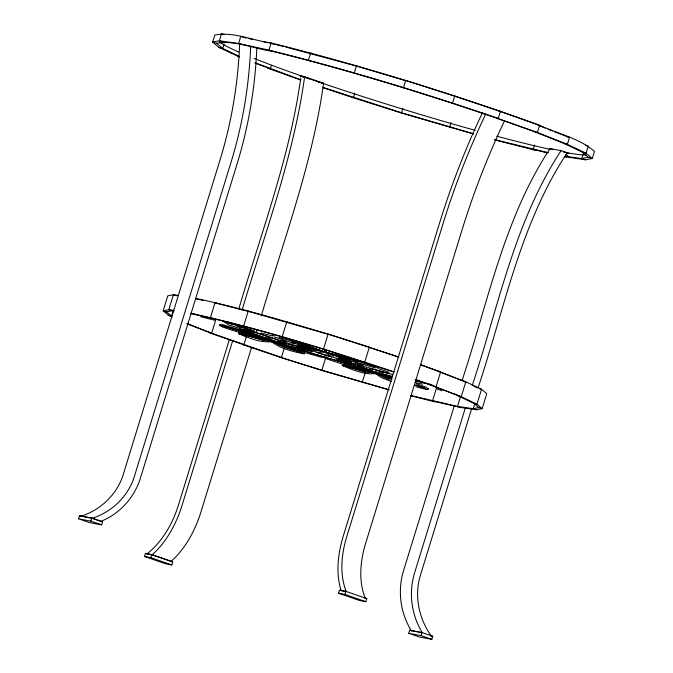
<?xml version="1.0" encoding="UTF-8"?>
<svg xmlns="http://www.w3.org/2000/svg" width="673" height="673" viewBox="0 0 673 673"><rect width="100%" height="100%" fill="white"/><g stroke="black" fill="none" stroke-linecap="round" stroke-linejoin="round"><path stroke-width="1.01" d="M194.48 314.089L194.447 314.712L195.069 314.207M311.061 350.835L298.265 346.881L298.257 345.964M298.585 345.4L298.879 346.376L298.265 346.881M239.933 329.4L246.444 330.679L246.873 329.484L251.441 330.578M246.806 329.501L246.444 330.679M454.553 393.924L454.511 394.58L455.125 394.168M239.63 44.241C238.057 83.435 231.588 122.385 220.054 159.888L123.302 474.364C117.22 494.243 100.79 509.924 81.113 516.199L92.176 518.294L100.916 521.323C119.567 513.995 134.179 497.759 140.236 478.722L237.073 163.96C248.699 126.129 255.252 86.842 256.842 47.303M250.684 46.328C249.119 85.521 242.65 124.471 231.117 161.974L134.364 476.459C128.274 496.329 111.853 512.01 92.176 518.294M388.817 389.869L321.795 370.419L326.413 355.251L342.195 359.954M393.554 371.942L323.486 349.245L328.104 334.086L398.887 357.01M331.436 356.976L306.711 349.035M473.556 134.036L401.445 113.014L402.841 108.303M582.229 152.115L588.311 157.28L592.282 158.5L586.082 153.225L582.229 152.115L563.907 143.416L534.581 131.773L496.245 117.985L451.524 102.994L403.455 87.818L405.668 80.449C450.641 94.388 495.421 109.001 539.595 125.338C557.782 133.86 579.016 137.99 594.469 151.391L592.282 158.5L585.552 159.812L564.319 156.624M300.738 78.068C289.794 157.297 261.284 232.505 238.831 308.84M299.628 75.738L304.633 76.68C293.613 156.834 264.859 232.942 242.095 310.152M304.633 76.68L323.562 83.242C312.592 163.043 284.014 238.839 261.326 315.713M272.178 341.076L272.212 340.378L271.85 341.564C260.258 343.129 249.044 337.787 238.503 333.699L238.865 332.512L243.424 333.185M324.966 351.264L325.017 352.021L325.252 351.39M318.506 352.4L324.924 351.954L325.059 351.331M375.887 372.825L375.946 373.591L376.173 373.027M265.751 337.266L271.799 341.539L271.985 340.942L271.942 341.632L272.077 341.009M271.842 341.598L271.976 341.018M324.891 351.306L324.924 351.954L325.328 351.415L324.924 351.954L324.79 351.264L324.924 351.954L325.429 351.457M325.152 351.399L324.924 351.954L325.051 351.407M374.247 371.647L376.215 372.304L375.845 373.557C364.253 375.046 353.039 369.755 342.498 365.649L342.868 364.472L348.252 365.321M224.067 44.014L222.696 48.456L239.193 56.288M78.531 518.807L79.473 515.728L91.747 518.05L102.557 521.794L101.606 524.873L89.341 522.559L78.531 518.807L90.796 521.129L101.606 524.873M90.796 521.129L91.747 518.05M178.438 295.481L173.39 294.757L167.737 295.859L163.135 310.8L168.351 315.233L171.59 316.167L173.424 310.194M271.446 65.247L270.353 68.797L254.958 63.136M215.612 320.314L211.633 333.261L186.985 323.856M144.476 556.47L145.427 553.391L151.745 554.586L172.734 561.854L171.792 564.933L165.474 563.738L144.476 556.47L150.802 557.665L171.792 564.933M150.802 557.665L151.745 554.586M229.249 339.991L178.244 505.768C172.389 524.166 162.269 541.656 147.067 553.862L152.174 554.83L171.102 561.383C185.353 548.63 194.716 531.216 200.579 513.188L251.458 347.79M232.538 341.228L181.651 506.634C175.796 524.654 166.424 542.076 152.174 554.83M246.907 334.885L243.845 344.845L209.253 332.689M256.085 332.748L257.01 329.745M354.772 93.126L353.401 97.577L352.358 97.518L322.56 87.532M454.763 95.945L452.576 103.053L451.524 102.994M450.969 122.629L449.606 127.079L450.616 127.651M338.544 593.224L339.495 590.145L345.813 591.34L366.802 598.617L365.86 601.696L359.542 600.501L338.544 593.224L344.87 594.419L365.86 601.696M344.87 594.419L345.813 591.34M436.474 388.043L432.495 400.99L460.366 407.434L476.509 409.739L482.162 408.637L486.764 393.705L481.548 389.263L465.817 381.801L420.322 364.497M454.443 405.264L403.253 571.663C397.474 591.323 400.502 613.305 411.312 630.685L422.375 632.771C411.556 615.391 408.536 593.409 414.316 573.758L465.506 407.35M462.158 380.203C488.026 302.009 503.993 218.439 550.026 148.573L561.089 150.659L568.727 153.309M534.539 144.956L533.176 149.398L547.107 152.88M460.542 396.473L457.48 406.433L411.178 395.573M472.295 385.301C498.609 306.165 514.5 221.425 561.089 150.659M471.622 408.814L420.314 575.6C414.105 596 418.909 618.58 431.115 635.8M478.116 387.715C504.414 308.882 520.094 224.387 566.515 153.865L566.885 152.67L563.873 152.098M474.818 403.716L473.287 408.696L457.48 406.433L460.366 407.434M408.73 633.285L409.672 630.206L421.946 632.527L432.756 636.271L431.814 639.35L419.54 637.037L408.73 633.285L420.995 635.606L431.814 639.35M420.995 635.606L421.946 632.527M583.087 154.117L581.716 158.567L564.891 156.161M272.085 340.933L271.85 341.564L272.212 340.378L302.783 347.916M324.924 351.92L325.16 351.323M376.215 372.304L375.753 373.49L391.619 378.79M376.089 372.884L375.845 373.557L343.079 365.826M376.081 372.96L375.845 373.523L369.746 369.225M482.6 112.433C465.682 148.01 451.347 184.789 439.747 222.435L342.919 537.197C337.955 554.409 335.634 573.261 341.135 590.616L346.242 591.584C339.503 574.338 341.312 555.057 346.452 537.643L443.196 223.167C454.687 185.841 468.913 149.389 485.687 114.124M504.607 120.677C487.841 155.951 473.607 192.394 462.115 229.72L365.372 544.205C360.232 561.61 358.423 580.892 365.17 598.137M246.798 330.788L247.168 329.602L246.52 329.375L246.158 330.561L253.603 332.126M350.978 361.771L350.33 362.84L355.386 364.101M350.944 362.427L350.616 362.957L337.812 359.062M272.287 341.674L272.649 340.488L266.659 336.239M325.362 352.063L325.724 350.877L324.807 350.608L325.774 350.902L325.463 352.13L325.808 351.609M375.374 372.766L375.778 372.228L376.653 372.447L375.231 372.665M382.634 371.891L376.215 372.337L375.803 373.515L376.165 372.312M376.249 372.985L375.845 373.523L376.114 372.27L375.761 372.842M376.687 373.094L376.291 373.633L375.408 373.414L381.406 377.662L391.501 381.515M272.203 341.043L271.799 341.556L271.808 340.917M376.257 372.346L375.896 373.532L376.35 373.027M325.648 357.683L335.903 360.366L376.384 373.7L376.729 373.179M272.329 341.691L272.784 341.177L272.262 340.387L271.9 341.59L272.212 340.42L272.75 340.555M325.412 352.08L325.774 350.902L324.756 350.591M376.333 373.65L376.787 373.136M272.834 341.236L272.38 341.741L278.807 341.295L285.966 342.793M391.602 377.494L376.333 373.692L376.83 373.195M239.546 333.362L239.083 333.867L299.813 348.58L303.952 349.497L305.668 348.925M220.433 324.479L219.39 324.807L219.491 325.488L220.542 325.16M272.935 334.691L272.573 335.877L273.617 335.549M273.936 335.356L272.885 335.684L272.775 335.003M324.075 357.624L324.546 357.119M344.399 360.854L343.928 361.359L356.53 364.387M453.711 95.886L405.668 80.449C361.123 66.938 316.377 54.05 271.143 43.013C252.594 40.489 233.691 31.555 214.83 34.962L212.643 42.071L216.622 43.291C235.079 39.959 253.586 48.708 271.757 51.173C316.041 61.983 359.845 74.602 403.455 87.818M588.311 157.28L581.716 158.567L585.552 159.812M173.836 310.421L168.797 309.698L163.135 310.8L166.483 311.826L172.019 310.749L173.996 311.027M415.729 379.437L461.224 396.734L476.955 404.204L482.162 408.637L478.823 407.611L473.287 408.696L476.509 409.739M268.922 340.395L262.916 340.345L241.329 333.682M321.08 350.852L315.99 350.734L298.627 345.703M372.009 372.413C362.755 372.825 354.006 368.333 345.325 365.632M376.384 373.7L382.811 373.246M291.939 342.902L295.674 343.39M220.071 325.665L231.899 328.407L305.365 352.719L322.56 357.573M195.658 298.4C240.421 307.855 284.292 321.004 328.104 334.086L369.359 347.108L364.766 362.049L363.883 361.998M243.138 344.854L280.54 357.388L321.82 370.192L389.087 389.692M343.718 359.996L350.524 361.334M214.687 320.23L200.79 316.781M422.686 384.148L415.249 382.575M321.021 82.762L323.562 83.242M496.245 117.985L537.407 132.446L567.364 144.333L586.082 153.225L588.269 146.108L585.384 145.275M245.552 335.314L245.805 335.987L245.191 336.492M100.513 521.407L102.557 521.794M170.934 561.518L172.734 561.854M365.002 598.272L366.802 598.617M430.712 635.884L432.756 636.271M244.206 37.587L246.259 38.033M248.303 38.479L252.409 39.37M263.69 41.827L267.795 42.719M269.839 43.165L273.945 44.065L271.143 43.013L268.956 50.122L238.587 43.509L219.373 40.759L212.643 42.071L218.851 47.354L239.495 57.003M548.554 152.754L494.529 139.58M195.414 298.719L203.414 300.461M214.409 302.858L216.412 303.287M191.065 313.34C259.963 328.5 327.415 349.624 394.294 371.942M190.821 313.66C235.668 323.015 279.623 336.13 323.486 349.245M271.816 335.793L261.107 332.992M221.501 324.369L244.61 331.183M375.635 367.963L358.448 363.109L291.258 340.79M322.417 356.219L312.163 353.535L290.08 346.301M424.705 387.774L414.366 384.922M426.556 389.532L415.847 386.731M534.581 131.773L537.407 132.446L539.595 125.338L498.432 110.877L500.443 111.255L498.256 118.364C422.753 92.664 346.41 69.243 268.956 50.122L271.757 51.173M420.701 364.926L440.647 371.807L436.045 386.748L415.123 379.513M301.268 352.139C292.755 349.649 283.468 348.177 276.048 343.079M271.278 340.765L271.362 341.438C280.641 349.018 292.915 351.508 304.347 353.905L304.709 352.719L299.451 350.313M281.036 340.252L286.075 341.497M324.849 350.658L325.724 350.877M297.365 345.089L352.888 358.97M244.249 333.362L246.284 333.875M379.32 373.111L392.569 376.409M274.963 44.317L284.115 46.647M286.151 47.16L357.514 66.383L404.641 80.415M494.504 139.866L535.969 150.449M217.413 303.506L249.885 311.767L327.095 334.01M415.771 380.64L423.889 382.701M425.925 383.215L432.016 384.763M415.308 380.809L424.36 383.105M410.715 395.741L434.842 401.874M566.96 136.535L569.551 137.225L567.364 144.333L563.907 143.416M237.569 56.238L239.294 56.7M433.673 386.176L461.224 396.734L465.817 381.801L462.915 381.019L466.54 382.744M473.565 133.742L401.47 112.753L322.594 87.246M367.853 367.567L392.687 374.482M369.687 368.324L389.457 373.826M308.343 345.956L279.253 337.375M358.717 361.519L291.274 342.473L274.147 336.803M371.21 365.616L344.147 357.018M256.262 335.844L232.126 328.954L221.947 325.37M272.161 340.361L274.189 340.942M276.174 341.497L286.067 344.282M297.946 347.63L312.356 351.786M359.273 367.525L326.792 357.649M376.695 372.463L375.727 372.211L375.282 372.724L375.727 372.169L376.745 372.514M382.155 374.011L391.063 376.518M391.804 378.058L342.195 364.034L325.067 358.373M252.535 332.428L229.005 325.059L222.132 320.718M350.692 361.653L338.435 357.918M218.851 47.354L222.696 48.456L216.622 43.291M479.933 388.801L481.548 389.263L476.955 404.204L473.716 403.27L458.321 395.96M353.047 363.184L366.861 367.298L362.267 382.23L363.117 382.71M323.856 356.261L324.436 356.438M427.624 389.415L428.676 389.095L428.566 388.414L427.515 388.742L427.624 389.415L415.931 384.948M352.358 97.518L401.445 113.014M287.009 342.818L296.86 345.922M316.571 352.374L326.397 355.479M280.54 357.388L321.795 370.419M336.214 359.121L349.598 363.47M357.8 363.454L363.327 365.229M224.437 34.584L221.56 33.65L219.373 40.759L223.209 42.004M176.612 295.809L173.39 294.757L168.797 309.698L172.019 310.749M388.969 372.295L378.327 368.543M416.351 383.745L426.993 387.488M226.035 321.458L254.63 330.939M357.481 366.087L370.301 370.335M382.239 374.331L385.2 375.315M254.47 334.456L267.282 338.704M276.258 341.724L282.18 343.684M454.704 96.222L497.44 110.549M368.476 347.058L398.147 357.01M253.385 331.562L281.078 340.849M283.055 341.505L286.017 342.507L281.423 357.439L211.633 333.261L186.985 323.477M253.645 331.898L278.252 340.143M243.348 37.284L240.774 36.392L238.587 43.509L242.019 44.696M550.026 148.573L552.928 149.583M564.63 156.472L566.346 157.07M301.252 76.041L309.765 78.993M318.279 81.946L320.171 82.602M300.579 76.066L303.414 77.05M79.473 515.728L81.441 516.41M409.672 630.206L411.64 630.887M145.427 553.391L147.337 554.047M300.823 79.759L255.21 62.791M267.526 68.124L300.806 80.095M225.985 321.829L248.438 329.905M227.398 322.628L233.203 324.714M237.073 326.111L240.942 327.499M297.693 342.019L351.752 361.788M349.38 362.503L372.758 371.025M391.964 379.446L348.614 363.588L344.534 361.981L343.247 360.501M271.673 340.134L243.003 329.61M437.004 388.977L442.001 390.803M389.364 379.488L382.314 376.636L379.286 374.499M298.871 345.451L305.559 348.252M299.123 346.915L304.617 349.262M216.622 303.212L215.057 302.623L210.464 317.563L212.811 318.447M370.958 365.346L375.189 366.97M322.115 356.581L305.643 351.129L231.705 330.157L221.072 326.413M353.342 361.022L357.784 363.117M345.426 360.947L348.589 362.192M247.933 329.619L253.023 331.949M537.71 125.035L545.281 128.047M548.116 129.166L552.853 131.05M554.745 131.799L566.094 136.299M438.266 371.244L455.327 378.016M457.228 378.764L461.964 380.649M312.592 53.882L310.623 53.041L308.436 60.149L310.404 60.991M495.185 139.858L496.497 140.421M249.885 311.767L248.228 311.061L243.634 325.993L245.292 326.699M297.903 351.382L297.289 351.794L297.542 352.568M567.011 136.737L568.845 137.603M473.784 386.184L477.409 387.9M168.351 315.233L172.052 316.991M333.657 356.168L328.365 352.93M357.514 66.383L356.505 65.811L354.318 72.92L355.327 73.492M287.632 322.266L286.791 321.787L282.189 336.727L283.039 337.207M566.077 154.613L567.768 155.606M239.352 329.223L303.767 353.729L303.658 353.047M324.436 351.828L330.485 356.093M473.716 403.27L478.823 407.611M166.483 311.826L171.59 316.167M377.646 366.844L377.284 368.03L376.594 367.172M343.44 364.64L343.55 365.321M324.571 356.454L324.201 357.641L323.385 356.766M323.52 356.783L323.629 357.464M271.227 340.706L271.312 341.388M271.37 340.807L271.412 341.455L271.328 340.723M585.998 154.941A194.404 12.207 17.1 0 1 564.041 152.207M550.943 149.532A194.404 12.207 17.1 0 1 496.75 136.207M475.298 130.36A194.404 12.207 17.1 0 1 310.733 79.237M309.807 78.918A194.404 12.207 17.1 0 1 254.125 58.425M238.688 51.989A194.404 12.207 17.1 0 1 219.213 41.743M349.22 367.828L349.48 368.501L349.842 367.323L349.22 367.828"/></g></svg>
